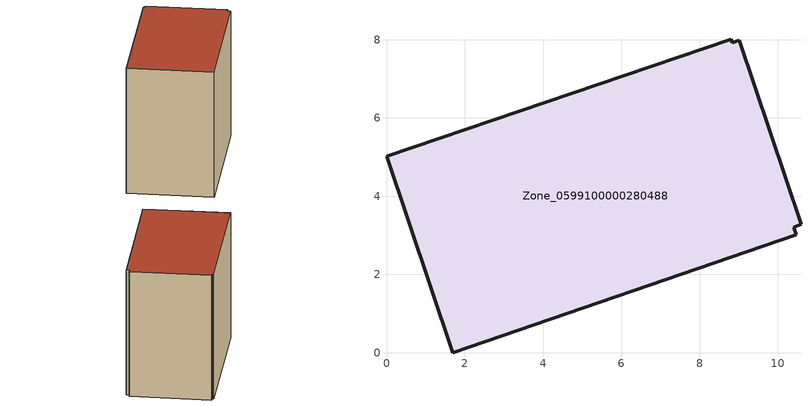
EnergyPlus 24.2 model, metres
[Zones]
Zone_0599100000280488
 floor ground (C_G): 8.81,8.01 8.84,7.92 9.01,7.99 10.59,3.28 10.41,3.21 10.48,3.02 1.69,0 0,5.02 z0.41
 wall outside (C_F): 1.69,0 10.48,3.02 10.41,3.21 10.59,3.28 9.01,7.99 8.84,7.92 8.81,8.01 0,5.02 1.69,0 z0.41:8.51
 roof outside (C_R): 8.84,7.92 8.81,8.01 0,5.02 1.69,0 10.48,3.02 10.41,3.21 10.59,3.28 9.01,7.99 z8.51
[BUILDING]
Pand.0599100000280488: North Axis=0; Terrain=City; Loads Convergence Tolerance Value=0.04; Temperature Convergence Tolerance Value=0.4; Solar Distribution=FullExterior; Maximum Number of Warmup Days=25; Minimum Number of Warmup Days=1
[Site:Location]
Rotterdam.The.Hague.AP_ZH_NLD Design_Conditions: Latitude=51.96; Longitude=4.45; Time Zone=1; Elevation=-4.5
[SITE:GROUNDTEMPERATURE:BUILDINGSURFACE]
18, 18, 18, 18, 18, 18, 18, 18, 18, 18, 18, 18
[MATERIAL] Thermal Absorptance=0.9; Solar Absorptance=0.7; Visible Absorptance=0.7
Name | Roughness | Thickness | Conductivity | Density | Specific Heat
G.TI.1965-1974 | MediumSmooth | 0.15 | 0.882353 | 540 | 1210
F.TI.1965-1974 | Rough | 0.3 | 0.697674 | 1920 | 840
R.TI.1965-1974 | MediumRough | 0.2 | 0.232558 | 1500 | 1000
[CONSTRUCTION]
C_G: G.TI.1965-1974
C_F: F.TI.1965-1974
C_R: R.TI.1965-1974
[ZONE]
Zone_0599100000280488: Type=1; Multiplier=1; Ceiling Height=Autocalculate; Volume=Autocalculate; Floor Area=autocalculate; Part of Total Floor Area=Yes
[ZONEINFILTRATION:DESIGNFLOWRATE]
Infil_Zone_0599100000280488: Zone or ZoneList or Space or SpaceList=Zone_0599100000280488; Schedule=AlwaysOn; Design Flow Rate Calculation Method=Flow/Area; Flow Rate per Floor Area=0.003; Constant Term Coefficient=1; Temperature Term Coefficient=0; Velocity Term Coefficient=0; Velocity Squared Term Coefficient=0
[HVACTEMPLATE:ZONE:IDEALLOADSAIRSYSTEM]
Zone_0599100000280488: Maximum Heating Supply Air Temperature=50; Minimum Cooling Supply Air Temperature=13; Maximum Heating Supply Air Humidity Ratio=0.0156; Minimum Cooling Supply Air Humidity Ratio=0.0077; Heating Limit=NoLimit; Cooling Limit=NoLimit; Dehumidification Control Type=ConstantSensibleHeatRatio; Cooling Sensible Heat Ratio=0.7; Dehumidification Setpoint=60; Humidification Control Type=None; Humidification Setpoint=30; Outdoor Air Method=None; Outdoor Air Flow Rate per Person=0.00944; Outdoor Air Flow Rate per Zone Floor Area=0; Outdoor Air Flow Rate per Zone=0; Demand Controlled Ventilation Type=None; Outdoor Air Economizer Type=NoEconomizer; Heat Recovery Type=None; Sensible Heat Recovery Effectiveness=0.7; Latent Heat Recovery Effectiveness=0.65
[ZONECONTROL:THERMOSTAT]
ThermostatControl_Zone_0599100000280488: Zone or ZoneList=Zone_0599100000280488; Control Type Schedule=DualSetpointControlType; Control 1=Thermostat_Zone_0599100000280488; Temperature Difference Between Cutout And Setpoint=0
[THERMOSTATSETPOINT:DUALSETPOINT]
Thermostat_Zone_0599100000280488: Heating Setpoint Temperature Schedule=HeatingSetpoint_Zone_0599100000280488; Cooling Setpoint Temperature Schedule=CoolingSetpoint_Zone_0599100000280488
[SCHEDULE:COMPACT]
HeatingSetpoint_Zone_0599100000280488: Through: 12/31, For: AllDays, Until: 24:00, 21
CoolingSetpoint_Zone_0599100000280488: Through: 12/31, For: AllDays, Until: 24:00, 24
DualSetpointControlType: Through: 12/31, For: AllDays, Until: 24:00, 4
AlwaysOn: Through: 12/31, For: AllDays, Until: 24:00, 1
